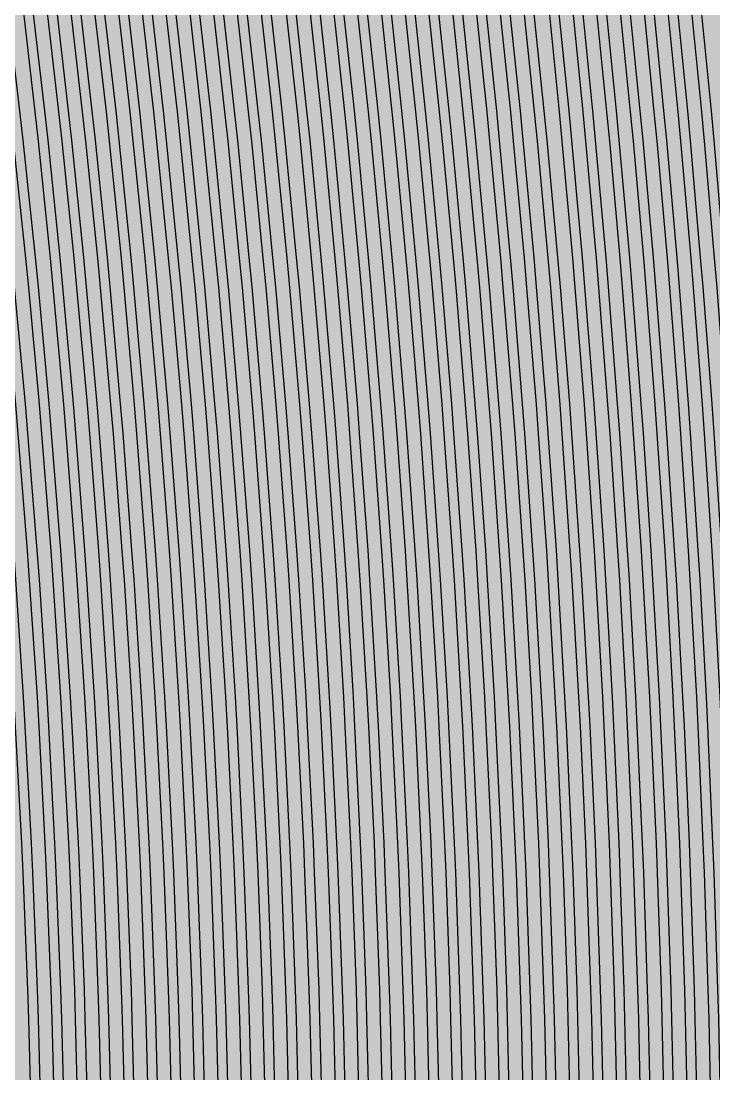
# Model space of a CAD drawing. Header units: metres. Extents: x -7220 to 10980, y -29667 to 1833.
# Drawn here: x 809 to 956.9, y -17628.4 to -17403.7 of the extents above; entities that cross this region are included whole.
import ezdxf

# ---------------------------------------------------------------- set-up
doc = ezdxf.new("R2010")
doc.units = ezdxf.units.M
doc.layers.add('Metal1', color=4, linetype='CONTINUOUS')
doc.layers.add('Polyimide', color=7, linetype='CONTINUOUS')

msp = doc.modelspace()

# ---------------------------------------------------------------- hatches: boundary and pattern name
at = {"layer": 'Polyimide'}
msp.add_hatch(color=7, dxfattribs=at).paths.add_polyline_path([(4099.45, -13861.55), (4142.64, -14152.77), (4214.18, -14438.35), (4313.36, -14715.55), (4439.24, -14981.69), (4590.59, -15234.21), (4765.97, -15470.68), (4963.68, -15688.82), (5181.82, -15886.53), (5418.29, -16061.91), (5670.81, -16213.26), (5936.95, -16339.14), (6214.15, -16438.32), (6499.73, -16509.85), (6790.95, -16553.05), (7085, -16567.5), (9980.38, -16567.5), (10058.79, -16571.35), (10136.45, -16582.87), (10212.6, -16601.95), (10286.52, -16628.4), (10357.49, -16661.96), (10424.83, -16702.32), (10487.89, -16749.09), (10546.06, -16801.81), (10598.78, -16859.98), (10645.55, -16923.04), (10685.91, -16990.38), (10719.48, -17061.35), (10745.93, -17135.27), (10765, -17211.43), (10776.52, -17289.08), (10780.38, -17367.5), (10780.38, -21957.3), (10741.61, -22012.91), (10705.97, -22070.59), (10673.58, -22130.14), (10644.53, -22191.39), (10618.92, -22254.16), (10596.82, -22318.25), (10578.3, -22383.46), (10563.41, -22449.6), (10552.21, -22516.46), (10544.72, -22583.84), (10540.97, -22651.53), (10540.97, -22719.32), (10544.72, -22787.01), (10552.21, -22854.38), (10563.41, -22921.24), (10578.3, -22987.38), (10596.82, -23052.6), (10618.92, -23116.68), (10644.53, -23179.45), (10673.58, -23240.71), (10705.97, -23300.26), (10741.61, -23357.93), (10780.38, -23413.54), (10780.38, -28667.5), (10776.52, -28745.91), (10765, -28823.57), (10745.93, -28899.73), (10719.48, -28973.65), (10685.91, -29044.62), (10645.55, -29111.96), (10598.78, -29175.01), (10546.06, -29233.19), (10487.89, -29285.91), (10424.83, -29332.68), (10357.49, -29373.04), (10286.52, -29406.6), (10212.6, -29433.05), (10136.45, -29452.13), (10058.79, -29463.65), (9980.38, -29467.5), (-6219.63, -29467.5), (-6298.04, -29463.65), (-6375.7, -29452.13), (-6451.85, -29433.05), (-6525.77, -29406.6), (-6596.74, -29373.04), (-6664.08, -29332.68), (-6727.14, -29285.91), (-6785.31, -29233.19), (-6838.03, -29175.01), (-6884.8, -29111.96), (-6925.16, -29044.62), (-6958.73, -28973.65), (-6985.18, -28899.73), (-7004.25, -28823.57), (-7015.77, -28745.91), (-7019.63, -28667.5), (-7019.63, -23426.32), (-6979.36, -23370.07), (-6942.33, -23311.63), (-6908.66, -23251.2), (-6878.45, -23188.96), (-6851.81, -23125.12), (-6828.81, -23059.88), (-6809.53, -22993.44), (-6794.04, -22926.02), (-6782.37, -22857.83), (-6774.57, -22789.09), (-6770.67, -22720.02), (-6770.67, -22650.84), (-6774.57, -22581.77), (-6782.37, -22513.03), (-6794.04, -22444.84), (-6809.53, -22377.42), (-6828.81, -22310.98), (-6851.81, -22245.74), (-6878.45, -22181.89), (-6908.66, -22119.66), (-6942.33, -22059.22), (-6979.36, -22000.79), (-7019.63, -21944.54), (-7019.63, -17367.5), (-7015.77, -17289.08), (-7004.25, -17211.43), (-6985.18, -17135.27), (-6958.73, -17061.35), (-6925.16, -16990.38), (-6884.8, -16923.04), (-6838.03, -16859.98), (-6785.31, -16801.81), (-6727.14, -16749.09), (-6664.08, -16702.32), (-6596.74, -16661.96), (-6525.77, -16628.4), (-6451.85, -16601.95), (-6375.7, -16582.87), (-6298.04, -16571.35), (-6219.63, -16567.5), (-3314, -16567.5), (-3019.95, -16553.05), (-2728.73, -16509.85), (-2443.15, -16438.32), (-2165.95, -16339.14), (-1899.81, -16213.26), (-1647.29, -16061.91), (-1410.82, -15886.53), (-1192.68, -15688.82), (-994.97, -15470.68), (-819.59, -15234.21), (-668.24, -14981.69), (-542.36, -14715.55), (-443.18, -14438.35), (-371.64, -14152.77), (-328.45, -13861.55), (-314, -13567.5), (-314, -13373.48), (-317.45, -13328.11), (-327.72, -13283.78), (-344.58, -13241.52), (-367.63, -13202.3), (-396.35, -13167.01), (-430.08, -13136.47), (-468.03, -13111.38), (-509.35, -13092.32), (-509.35, -13092.32), (-578.18, -13061.27), (-642.2, -13021.24), (-700.26, -12972.96), (-751.3, -12917.31), (-794.39, -12855.3), (-828.74, -12788.06), (-853.73, -12716.8), (-868.91, -12642.84), (-874, -12567.5), (-868.91, -12492.16), (-853.73, -12418.19), (-828.74, -12346.94), (-794.39, -12279.7), (-751.3, -12217.69), (-700.26, -12162.04), (-642.2, -12113.76), (-578.18, -12073.73), (-509.35, -12042.68), (-509.35, -12042.68), (-468.03, -12023.62), (-430.08, -11998.53), (-396.35, -11967.99), (-367.63, -11932.7), (-344.58, -11893.47), (-327.72, -11851.21), (-317.45, -11806.89), (-314, -11761.52), (-314, -11074.31), (-317.45, -11028.94), (-327.72, -10984.62), (-344.58, -10942.36), (-367.63, -10903.13), (-396.35, -10867.84), (-430.08, -10837.3), (-468.03, -10812.21), (-509.35, -10793.16), (-509.35, -10793.16), (-578.18, -10762.1), (-642.2, -10722.07), (-700.26, -10673.8), (-751.3, -10618.15), (-794.39, -10556.13), (-828.74, -10488.89), (-853.73, -10417.64), (-868.91, -10343.67), (-874, -10268.33), (-868.91, -10192.99), (-853.73, -10119.03), (-828.74, -10047.77), (-794.39, -9980.53), (-751.3, -9918.52), (-700.26, -9862.87), (-642.2, -9814.59), (-578.18, -9774.56), (-509.35, -9743.51), (-509.35, -9743.51), (-468.03, -9724.45), (-430.08, -9699.36), (-396.35, -9668.82), (-367.63, -9633.53), (-344.58, -9594.31), (-327.72, -9552.05), (-317.45, -9507.72), (-314, -9462.35), (-314, -8775.14), (-317.45, -8729.78), (-327.72, -8685.45), (-344.58, -8643.19), (-367.63, -8603.96), (-396.35, -8568.68), (-430.08, -8538.14), (-468.03, -8513.05), (-509.35, -8493.99), (-509.35, -8493.99), (-578.18, -8462.94), (-642.2, -8422.91), (-700.26, -8374.63), (-751.3, -8318.98), (-794.39, -8256.97), (-828.74, -8189.73), (-853.73, -8118.47), (-868.91, -8044.5), (-874, -7969.17), (-868.91, -7893.83), (-853.73, -7819.86), (-828.74, -7748.61), (-794.39, -7681.36), (-751.3, -7619.35), (-700.26, -7563.7), (-642.2, -7515.42), (-578.18, -7475.4), (-509.35, -7444.34), (-509.35, -7444.34), (-468.03, -7425.28), (-430.08, -7400.2), (-396.35, -7369.66), (-367.63, -7334.37), (-344.58, -7295.14), (-327.72, -7252.88), (-317.45, -7208.56), (-314, -7163.19), (-314, -6475.98), (-317.45, -6430.61), (-327.72, -6386.29), (-344.58, -6344.02), (-367.63, -6304.8), (-396.35, -6269.51), (-430.08, -6238.97), (-468.03, -6213.88), (-509.35, -6194.82), (-509.35, -6194.82), (-578.18, -6163.77), (-642.2, -6123.74), (-700.26, -6075.46), (-751.3, -6019.81), (-794.39, -5957.8), (-828.74, -5890.56), (-853.73, -5819.31), (-868.91, -5745.34), (-874, -5670), (-868.91, -5594.66), (-853.73, -5520.69), (-828.74, -5449.44), (-794.39, -5382.2), (-751.3, -5320.19), (-700.26, -5264.54), (-642.2, -5216.26), (-578.18, -5176.23), (-509.35, -5145.18), (-509.35, -5145.18), (-468.03, -5126.12), (-430.08, -5101.03), (-396.35, -5070.49), (-367.63, -5035.2), (-344.58, -4995.98), (-327.72, -4953.71), (-317.45, -4909.39), (-314, -4864.02), (-314, 380), (-314, 1532.5), (-269, 1532.5), (-268.78, 1525.63), (-268.1, 1518.79), (-266.98, 1512.02), (-265.42, 1505.32), (-263.43, 1498.75), (-261.01, 1492.32), (-258.17, 1486.06), (-254.93, 1480), (-251.3, 1474.17), (-247.3, 1468.58), (-242.94, 1463.27), (-238.25, 1458.25), (-233.23, 1453.56), (-227.92, 1449.2), (-222.33, 1445.2), (-216.5, 1441.57), (-210.44, 1438.33), (-204.18, 1435.49), (-197.75, 1433.07), (-191.18, 1431.08), (-184.48, 1429.52), (-177.71, 1428.4), (-170.87, 1427.72), (-164, 1427.5), (-157.13, 1427.72), (-150.29, 1428.4), (-143.52, 1429.52), (-136.82, 1431.08), (-130.25, 1433.07), (-123.82, 1435.49), (-117.56, 1438.33), (-111.5, 1441.57), (-105.67, 1445.2), (-100.08, 1449.2), (-94.77, 1453.56), (-89.75, 1458.25), (-85.06, 1463.27), (-80.7, 1468.58), (-76.7, 1474.17), (-73.07, 1480), (-69.83, 1486.06), (-66.99, 1492.32), (-64.57, 1498.75), (-62.58, 1505.32), (-61.02, 1512.02), (-59.9, 1518.79), (-59.22, 1525.63), (-59, 1532.5), (1786, 1532.5), (3835, 1532.5), (3835.21, 1539.04), (3835.86, 1545.55), (3836.92, 1552.01), (3838.41, 1558.38), (3840.31, 1564.64), (3842.61, 1570.77), (3845.31, 1576.73), (3848.4, 1582.5), (3851.85, 1588.06), (3855.66, 1593.38), (3859.82, 1598.43), (3864.29, 1603.21), (3869.07, 1607.68), (3874.12, 1611.84), (3879.44, 1615.65), (3885, 1619.1), (3890.77, 1622.19), (3896.73, 1624.89), (3902.86, 1627.19), (3909.12, 1629.09), (3915.49, 1630.58), (3921.95, 1631.64), (3928.46, 1632.29), (3935, 1632.5), (3941.54, 1632.29), (3948.05, 1631.64), (3954.51, 1630.58), (3960.88, 1629.09), (3967.14, 1627.19), (3973.27, 1624.89), (3979.23, 1622.19), (3985, 1619.1), (3990.56, 1615.65), (3995.88, 1611.84), (4000.93, 1607.68), (4005.71, 1603.21), (4010.18, 1598.43), (4014.34, 1593.38), (4018.15, 1588.06), (4021.6, 1582.5), (4024.69, 1576.73), (4027.39, 1570.77), (4029.69, 1564.64), (4031.59, 1558.38), (4033.08, 1552.01), (4034.14, 1545.55), (4034.79, 1539.04), (4035, 1532.5), (4085, 1532.5), (4085, 380), (4085, 330), (4085, -4864.02), (4088.45, -4909.39), (4098.72, -4953.71), (4115.58, -4995.98), (4138.63, -5035.2), (4167.35, -5070.49), (4201.08, -5101.03), (4239.03, -5126.12), (4280.35, -5145.18), (4280.35, -5145.18), (4349.18, -5176.23), (4413.2, -5216.26), (4471.26, -5264.54), (4522.3, -5320.19), (4565.39, -5382.2), (4599.74, -5449.44), (4624.73, -5520.69), (4639.91, -5594.66), (4645, -5670), (4639.91, -5745.34), (4624.73, -5819.31), (4599.74, -5890.56), (4565.39, -5957.8), (4522.3, -6019.81), (4471.26, -6075.46), (4413.2, -6123.74), (4349.18, -6163.77), (4280.35, -6194.82), (4239.03, -6213.88), (4201.08, -6238.97), (4167.35, -6269.51), (4138.63, -6304.8), (4115.58, -6344.02), (4098.72, -6386.29), (4088.45, -6430.61), (4085, -6475.98), (4085, -13567.5), (4099.45, -13861.55)])

# ---------------------------------------------------------------- linework, layer by layer
at = {"layer": 'Metal1'}
for points in [[(811.87, -18191.69), (811.87, -17704.18), (811.79, -17679.2), (811.75, -17672.95), (811.42, -17647.97), (811.3, -17641.72), (810.64, -17616.74), (810.43, -17610.5), (809.45, -17585.52), (809.16, -17579.27), (807.84, -17554.29), (807.47, -17548.04), (805.82, -17523.07), (805.37, -17516.81), (803.39, -17491.84), (802.85, -17485.59), (800.54, -17460.61), (799.92, -17454.36), (797.27, -17429.39), (796.57, -17423.13), (793.59, -17398.16)], [(795.57, -17397.92), (798.55, -17422.9), (799.26, -17429.17), (801.91, -17454.15), (802.53, -17460.42), (804.84, -17485.41), (805.38, -17491.68), (807.36, -17516.66), (807.81, -17522.93), (809.46, -17547.92), (809.84, -17554.18), (811.15, -17579.17), (811.44, -17585.43), (812.43, -17610.42), (812.64, -17616.68), (813.3, -17641.68), (813.42, -17647.94), (813.75, -17672.93), (813.79, -17679.19), (813.87, -17704.18), (813.87, -18191.69)], [(816.87, -18191.69), (816.87, -17704.18), (816.79, -17679.2), (816.75, -17672.95), (816.42, -17647.97), (816.3, -17641.72), (815.64, -17616.74), (815.44, -17610.5), (814.45, -17585.52), (814.17, -17579.27), (812.85, -17554.29), (812.49, -17548.04), (810.84, -17523.07), (810.39, -17516.81), (808.42, -17491.84), (807.88, -17485.59), (805.58, -17460.61), (804.96, -17454.36), (802.33, -17429.39), (801.63, -17423.13), (798.66, -17398.16)], [(800.65, -17397.92), (803.61, -17422.9), (804.32, -17429.17), (806.95, -17454.15), (807.57, -17460.42), (809.88, -17485.41), (810.41, -17491.68), (812.39, -17516.66), (812.84, -17522.93), (814.48, -17547.92), (814.85, -17554.18), (816.17, -17579.17), (816.45, -17585.43), (817.44, -17610.42), (817.64, -17616.68), (818.3, -17641.68), (818.42, -17647.94), (818.75, -17672.93), (818.79, -17679.19), (818.87, -17704.18), (818.87, -18191.69)], [(821.87, -18191.69), (821.87, -17704.18), (821.79, -17679.2), (821.75, -17672.95), (821.43, -17647.97), (821.3, -17641.72), (820.65, -17616.74), (820.45, -17610.5), (819.47, -17585.52), (819.18, -17579.27), (817.88, -17554.29), (817.51, -17548.04), (815.88, -17523.06), (815.43, -17516.81), (813.47, -17491.84), (812.93, -17485.58), (810.64, -17460.61), (810.03, -17454.36), (807.41, -17429.39), (806.71, -17423.13), (803.76, -17398.16)], [(805.75, -17397.92), (808.7, -17422.9), (809.4, -17429.17), (812.02, -17454.15), (812.64, -17460.42), (814.93, -17485.41), (815.46, -17491.68), (817.42, -17516.66), (817.87, -17522.93), (819.51, -17547.92), (819.87, -17554.18), (821.18, -17579.17), (821.47, -17585.43), (822.45, -17610.42), (822.65, -17616.68), (823.3, -17641.68), (823.43, -17647.94), (823.75, -17672.93), (823.79, -17679.19), (823.87, -17704.18), (823.87, -18191.69)], [(826.87, -18191.69), (826.87, -17704.18), (826.79, -17679.2), (826.75, -17672.95), (826.44, -17647.97), (826.32, -17641.72), (825.68, -17616.74), (825.48, -17610.5), (824.52, -17585.52), (824.24, -17579.27), (822.96, -17554.29), (822.6, -17548.04), (821, -17523.06), (820.56, -17516.81), (818.64, -17491.84), (818.12, -17485.58), (815.88, -17460.61), (815.27, -17454.35), (812.71, -17429.38), (812.03, -17423.13), (809.14, -17398.16)], [(811.12, -17397.92), (814.01, -17422.9), (814.7, -17429.17), (817.26, -17454.16), (817.87, -17460.43), (820.11, -17485.41), (820.63, -17491.68), (822.56, -17516.66), (823, -17522.93), (824.6, -17547.92), (824.96, -17554.18), (826.24, -17579.17), (826.52, -17585.43), (827.48, -17610.43), (827.68, -17616.68), (828.31, -17641.68), (828.43, -17647.94), (828.75, -17672.93), (828.79, -17679.19), (828.87, -17704.18), (828.87, -18191.69)], [(831.87, -18191.69), (831.87, -17704.18), (831.8, -17679.2), (831.76, -17672.95), (831.44, -17647.97), (831.32, -17641.72), (830.68, -17616.74), (830.48, -17610.5), (829.53, -17585.52), (829.25, -17579.27), (827.98, -17554.29), (827.62, -17548.04), (826.03, -17523.06), (825.59, -17516.81), (823.67, -17491.84), (823.16, -17485.58), (820.92, -17460.61), (820.32, -17454.35), (817.77, -17429.38), (817.09, -17423.13), (814.21, -17398.16)], [(816.2, -17397.92), (819.07, -17422.9), (819.76, -17429.17), (822.31, -17454.16), (822.91, -17460.43), (825.15, -17485.41), (825.67, -17491.68), (827.58, -17516.66), (828.02, -17522.93), (829.61, -17547.92), (829.97, -17554.18), (831.25, -17579.17), (831.53, -17585.43), (832.48, -17610.43), (832.68, -17616.68), (833.32, -17641.68), (833.44, -17647.94), (833.76, -17672.93), (833.8, -17679.19), (833.87, -17704.18), (833.87, -18191.69)], [(836.87, -18191.69), (836.87, -17704.18), (836.8, -17679.2), (836.76, -17672.95), (836.44, -17647.97), (836.32, -17641.72), (835.69, -17616.74), (835.49, -17610.5), (834.54, -17585.51), (834.26, -17579.27), (832.99, -17554.29), (832.64, -17548.04), (831.05, -17523.06), (830.61, -17516.81), (828.71, -17491.84), (828.19, -17485.58), (825.97, -17460.61), (825.37, -17454.35), (822.83, -17429.38), (822.15, -17423.13), (819.28, -17398.16)], [(821.27, -17397.92), (824.14, -17422.9), (824.82, -17429.17), (827.36, -17454.16), (827.96, -17460.43), (830.18, -17485.41), (830.7, -17491.68), (832.61, -17516.66), (833.05, -17522.93), (834.63, -17547.92), (834.99, -17554.18), (836.26, -17579.17), (836.54, -17585.43), (837.49, -17610.43), (837.69, -17616.68), (838.32, -17641.68), (838.44, -17647.94), (838.76, -17672.93), (838.8, -17679.19), (838.87, -17704.18), (838.87, -18191.69)], [(841.87, -18191.69), (841.87, -17704.18), (841.8, -17679.2), (841.76, -17672.95), (841.44, -17647.97), (841.32, -17641.72), (840.69, -17616.74), (840.49, -17610.5), (839.55, -17585.51), (839.27, -17579.27), (838.01, -17554.29), (837.65, -17548.04), (836.07, -17523.06), (835.64, -17516.81), (833.74, -17491.84), (833.23, -17485.58), (831.01, -17460.61), (830.42, -17454.35), (827.88, -17429.38), (827.21, -17423.13), (824.36, -17398.16)], [(826.34, -17397.92), (829.2, -17422.9), (829.87, -17429.17), (832.41, -17454.16), (833, -17460.43), (835.22, -17485.41), (835.74, -17491.68), (837.63, -17516.67), (838.07, -17522.93), (839.65, -17547.92), (840.01, -17554.18), (841.27, -17579.17), (841.55, -17585.43), (842.49, -17610.43), (842.69, -17616.68), (843.32, -17641.68), (843.44, -17647.94), (843.76, -17672.93), (843.8, -17679.19), (843.87, -17704.18), (843.87, -18191.69)], [(846.87, -18191.69), (846.87, -17704.18), (846.8, -17679.2), (846.76, -17672.95), (846.44, -17647.97), (846.32, -17641.72), (845.7, -17616.74), (845.5, -17610.49), (844.56, -17585.51), (844.28, -17579.27), (843.02, -17554.29), (842.67, -17548.04), (841.1, -17523.06), (840.66, -17516.81), (838.78, -17491.84), (838.26, -17485.58), (836.06, -17460.61), (835.47, -17454.35), (832.94, -17429.38), (832.27, -17423.12), (829.43, -17398.16)], [(831.42, -17397.92), (834.26, -17422.9), (834.93, -17429.18), (837.46, -17454.16), (838.05, -17460.43), (840.26, -17485.41), (840.77, -17491.68), (842.66, -17516.67), (843.09, -17522.93), (844.67, -17547.92), (845.02, -17554.18), (846.28, -17579.17), (846.56, -17585.43), (847.5, -17610.43), (847.7, -17616.68), (848.32, -17641.68), (848.44, -17647.94), (848.76, -17672.93), (848.8, -17679.19), (848.87, -17704.18), (848.87, -18191.69)], [(851.87, -18191.69), (851.87, -17704.18), (851.8, -17679.2), (851.76, -17672.95), (851.44, -17647.97), (851.33, -17641.72), (850.7, -17616.74), (850.51, -17610.49), (849.57, -17585.51), (849.29, -17579.27), (848.04, -17554.29), (847.69, -17548.04), (846.12, -17523.06), (845.69, -17516.81), (843.81, -17491.83), (843.3, -17485.58), (841.1, -17460.61), (840.51, -17454.35), (838, -17429.38), (837.33, -17423.12), (834.5, -17398.16)], [(836.49, -17397.92), (839.32, -17422.91), (839.99, -17429.18), (842.5, -17454.16), (843.1, -17460.43), (845.29, -17485.41), (845.8, -17491.68), (847.69, -17516.67), (848.12, -17522.93), (849.68, -17547.92), (850.04, -17554.18), (851.29, -17579.17), (851.57, -17585.43), (852.5, -17610.43), (852.7, -17616.68), (853.33, -17641.68), (853.44, -17647.94), (853.76, -17672.93), (853.8, -17679.19), (853.87, -17704.18), (853.87, -18191.69)], [(856.88, -18191.69), (856.88, -17704.18), (856.8, -17679.2), (856.76, -17672.95), (856.45, -17647.97), (856.33, -17641.72), (855.71, -17616.74), (855.51, -17610.49), (854.58, -17585.51), (854.3, -17579.27), (853.06, -17554.29), (852.71, -17548.04), (851.15, -17523.06), (850.72, -17516.81), (848.84, -17491.83), (848.34, -17485.58), (846.15, -17460.61), (845.56, -17454.35), (843.06, -17429.38), (842.39, -17423.12), (839.57, -17398.16)], [(841.56, -17397.92), (844.38, -17422.91), (845.05, -17429.18), (847.55, -17454.16), (848.14, -17460.43), (850.33, -17485.41), (850.84, -17491.68), (852.71, -17516.67), (853.14, -17522.93), (854.7, -17547.92), (855.05, -17554.18), (856.3, -17579.17), (856.57, -17585.43), (857.51, -17610.43), (857.71, -17616.68), (858.33, -17641.68), (858.45, -17647.94), (858.76, -17672.93), (858.8, -17679.19), (858.88, -17704.18), (858.88, -18191.69)], [(861.87, -18191.69), (861.87, -17704.18), (861.8, -17679.2), (861.76, -17672.95), (861.45, -17647.97), (861.33, -17641.72), (860.71, -17616.74), (860.52, -17610.49), (859.59, -17585.51), (859.31, -17579.27), (858.07, -17554.29), (857.72, -17548.04), (856.17, -17523.06), (855.74, -17516.81), (853.88, -17491.83), (853.37, -17485.58), (851.19, -17460.61), (850.61, -17454.35), (848.12, -17429.38), (847.45, -17423.12), (844.65, -17398.15)], [(846.63, -17397.92), (849.44, -17422.91), (850.11, -17429.18), (852.6, -17454.16), (853.19, -17460.43), (855.37, -17485.41), (855.87, -17491.68), (857.74, -17516.67), (858.17, -17522.93), (859.72, -17547.92), (860.07, -17554.18), (861.31, -17579.17), (861.58, -17585.43), (862.52, -17610.43), (862.71, -17616.68), (863.33, -17641.68), (863.45, -17647.94), (863.76, -17672.93), (863.8, -17679.19), (863.87, -17704.18), (863.87, -18191.69)], [(866.88, -18191.69), (866.88, -17704.18), (866.8, -17679.2), (866.76, -17672.95), (866.45, -17647.97), (866.33, -17641.72), (865.72, -17616.74), (865.52, -17610.49), (864.6, -17585.51), (864.33, -17579.27), (863.09, -17554.29), (862.74, -17548.04), (861.19, -17523.06), (860.77, -17516.81), (858.91, -17491.83), (858.41, -17485.58), (856.24, -17460.61), (855.66, -17454.35), (853.18, -17429.38), (852.52, -17423.12), (849.72, -17398.15)], [(851.71, -17397.93), (854.5, -17422.91), (855.17, -17429.18), (857.65, -17454.16), (858.23, -17460.43), (860.4, -17485.41), (860.91, -17491.68), (862.76, -17516.67), (863.19, -17522.93), (864.74, -17547.92), (865.09, -17554.18), (866.32, -17579.17), (866.59, -17585.43), (867.52, -17610.43), (867.72, -17616.68), (868.33, -17641.68), (868.45, -17647.94), (868.76, -17672.93), (868.8, -17679.19), (868.88, -17704.18), (868.88, -18191.69)], [(871.87, -18191.69), (871.87, -17704.18), (871.8, -17679.2), (871.76, -17672.95), (871.45, -17647.97), (871.34, -17641.72), (870.72, -17616.74), (870.53, -17610.49), (869.61, -17585.51), (869.34, -17579.27), (868.11, -17554.29), (867.76, -17548.04), (866.22, -17523.06), (865.8, -17516.81), (863.95, -17491.83), (863.44, -17485.58), (861.29, -17460.61), (860.71, -17454.35), (858.24, -17429.38), (857.58, -17423.12), (854.79, -17398.15)], [(856.78, -17397.93), (859.57, -17422.91), (860.23, -17429.18), (862.7, -17454.16), (863.28, -17460.43), (865.44, -17485.41), (865.94, -17491.68), (867.79, -17516.67), (868.21, -17522.93), (869.76, -17547.92), (870.1, -17554.18), (871.33, -17579.17), (871.6, -17585.43), (872.53, -17610.43), (872.72, -17616.68), (873.34, -17641.68), (873.45, -17647.94), (873.76, -17672.93), (873.8, -17679.19), (873.87, -17704.18), (873.87, -18191.69)], [(876.88, -18191.69), (876.88, -17704.18), (876.8, -17679.2), (876.76, -17672.95), (876.45, -17647.97), (876.34, -17641.72), (875.73, -17616.74), (875.54, -17610.49), (874.62, -17585.51), (874.35, -17579.27), (873.13, -17554.29), (872.78, -17548.04), (871.25, -17523.06), (870.83, -17516.81), (868.99, -17491.83), (868.49, -17485.58), (866.35, -17460.61), (865.77, -17454.35), (863.32, -17429.38), (862.66, -17423.12), (859.9, -17398.15)], [(861.88, -17397.93), (864.65, -17422.91), (865.31, -17429.18), (867.76, -17454.16), (868.34, -17460.43), (870.49, -17485.41), (870.99, -17491.68), (872.83, -17516.67), (873.25, -17522.93), (874.78, -17547.92), (875.12, -17554.18), (876.35, -17579.17), (876.62, -17585.43), (877.54, -17610.43), (877.73, -17616.68), (878.34, -17641.68), (878.45, -17647.94), (878.76, -17672.93), (878.8, -17679.19), (878.88, -17704.18), (878.88, -18191.69)], [(881.87, -18191.69), (881.87, -17704.18), (881.8, -17679.19), (881.76, -17672.95), (881.46, -17647.97), (881.35, -17641.72), (880.75, -17616.74), (880.57, -17610.49), (879.67, -17585.51), (879.41, -17579.26), (878.21, -17554.28), (877.87, -17548.04), (876.38, -17523.06), (875.96, -17516.81), (874.17, -17491.83), (873.68, -17485.58), (871.58, -17460.6), (871.02, -17454.35), (868.62, -17429.38), (867.98, -17423.12), (865.27, -17398.15)], [(867.26, -17397.93), (869.96, -17422.91), (870.61, -17429.18), (873.01, -17454.16), (873.57, -17460.43), (875.67, -17485.42), (876.16, -17491.68), (877.96, -17516.67), (878.37, -17522.93), (879.87, -17547.92), (880.21, -17554.18), (881.41, -17579.17), (881.67, -17585.43), (882.56, -17610.43), (882.75, -17616.69), (883.35, -17641.68), (883.46, -17647.94), (883.76, -17672.93), (883.8, -17679.19), (883.87, -17704.18), (883.87, -18191.69)], [(886.87, -18191.69), (886.87, -17704.18), (886.8, -17679.19), (886.76, -17672.95), (886.47, -17647.97), (886.35, -17641.72), (885.76, -17616.74), (885.57, -17610.49), (884.68, -17585.51), (884.42, -17579.26), (883.23, -17554.28), (882.89, -17548.04), (881.4, -17523.06), (880.99, -17516.81), (879.2, -17491.83), (878.72, -17485.58), (876.63, -17460.6), (876.06, -17454.35), (873.67, -17429.38), (873.04, -17423.12), (870.34, -17398.15)], [(872.33, -17397.93), (875.03, -17422.91), (875.66, -17429.18), (878.06, -17454.16), (878.62, -17460.43), (880.71, -17485.42), (881.2, -17491.68), (882.99, -17516.67), (883.4, -17522.93), (884.89, -17547.92), (885.22, -17554.18), (886.42, -17579.17), (886.68, -17585.43), (887.57, -17610.43), (887.76, -17616.69), (888.35, -17641.68), (888.46, -17647.94), (888.76, -17672.93), (888.8, -17679.19), (888.87, -17704.18), (888.87, -18191.69)], [(891.87, -18191.69), (891.87, -17704.18), (891.8, -17679.19), (891.76, -17672.95), (891.47, -17647.97), (891.36, -17641.72), (890.76, -17616.74), (890.58, -17610.49), (889.69, -17585.51), (889.43, -17579.26), (888.24, -17554.28), (887.91, -17548.03), (886.43, -17523.06), (886.02, -17516.81), (884.24, -17491.83), (883.75, -17485.58), (881.67, -17460.6), (881.11, -17454.35), (878.73, -17429.38), (878.1, -17423.12), (875.42, -17398.15)], [(877.4, -17397.93), (880.09, -17422.91), (880.72, -17429.18), (883.1, -17454.16), (883.66, -17460.43), (885.75, -17485.42), (886.23, -17491.68), (888.01, -17516.67), (888.42, -17522.93), (889.91, -17547.92), (890.24, -17554.18), (891.43, -17579.17), (891.69, -17585.43), (892.58, -17610.43), (892.76, -17616.69), (893.36, -17641.68), (893.47, -17647.94), (893.76, -17672.93), (893.8, -17679.19), (893.87, -17704.18), (893.87, -18191.69)], [(896.87, -18191.69), (896.87, -17704.18), (896.8, -17679.19), (896.76, -17672.95), (896.47, -17647.97), (896.36, -17641.72), (895.77, -17616.74), (895.58, -17610.49), (894.7, -17585.51), (894.44, -17579.26), (893.26, -17554.28), (892.93, -17548.03), (891.45, -17523.06), (891.04, -17516.81), (889.27, -17491.83), (888.79, -17485.58), (886.72, -17460.6), (886.16, -17454.35), (883.79, -17429.37), (883.16, -17423.12), (880.49, -17398.15)], [(882.48, -17397.93), (885.15, -17422.91), (885.78, -17429.18), (888.15, -17454.16), (888.71, -17460.43), (890.78, -17485.42), (891.26, -17491.68), (893.04, -17516.67), (893.45, -17522.93), (894.92, -17547.92), (895.26, -17554.18), (896.44, -17579.18), (896.7, -17585.43), (897.58, -17610.43), (897.77, -17616.69), (898.36, -17641.68), (898.47, -17647.94), (898.76, -17672.93), (898.8, -17679.19), (898.87, -17704.18), (898.87, -18191.69)], [(901.87, -18191.69), (901.87, -17704.18), (901.8, -17679.19), (901.76, -17672.95), (901.47, -17647.97), (901.36, -17641.72), (900.77, -17616.74), (900.59, -17610.49), (899.71, -17585.51), (899.45, -17579.26), (898.27, -17554.28), (897.94, -17548.03), (896.47, -17523.06), (896.07, -17516.81), (894.3, -17491.83), (893.82, -17485.58), (891.76, -17460.6), (891.21, -17454.35), (888.85, -17429.37), (888.22, -17423.12), (885.56, -17398.15)], [(887.55, -17397.93), (890.21, -17422.91), (890.84, -17429.18), (893.2, -17454.16), (893.75, -17460.43), (895.82, -17485.42), (896.3, -17491.68), (898.06, -17516.67), (898.47, -17522.93), (899.94, -17547.92), (900.27, -17554.18), (901.45, -17579.18), (901.71, -17585.43), (902.59, -17610.43), (902.77, -17616.69), (903.36, -17641.68), (903.47, -17647.94), (903.76, -17672.93), (903.8, -17679.19), (903.87, -17704.18), (903.87, -18191.69)], [(906.87, -18191.69), (906.87, -17704.18), (906.8, -17679.19), (906.77, -17672.95), (906.47, -17647.97), (906.36, -17641.72), (905.78, -17616.74), (905.59, -17610.49), (904.72, -17585.51), (904.46, -17579.26), (903.29, -17554.28), (902.96, -17548.03), (901.5, -17523.06), (901.09, -17516.8), (899.34, -17491.83), (898.86, -17485.58), (896.81, -17460.6), (896.26, -17454.35), (893.91, -17429.37), (893.28, -17423.12), (890.64, -17398.15)], [(892.62, -17397.93), (895.27, -17422.91), (895.9, -17429.18), (898.25, -17454.17), (898.8, -17460.43), (900.85, -17485.42), (901.33, -17491.68), (903.09, -17516.67), (903.49, -17522.93), (904.96, -17547.92), (905.29, -17554.18), (906.46, -17579.18), (906.72, -17585.43), (907.59, -17610.43), (907.78, -17616.69), (908.36, -17641.68), (908.47, -17647.94), (908.76, -17672.93), (908.8, -17679.19), (908.87, -17704.18), (908.87, -18191.69)], [(911.87, -18191.69), (911.87, -17704.18), (911.8, -17679.19), (911.77, -17672.95), (911.47, -17647.97), (911.36, -17641.72), (910.78, -17616.74), (910.6, -17610.49), (909.73, -17585.51), (909.47, -17579.26), (908.31, -17554.28), (907.98, -17548.03), (906.52, -17523.06), (906.12, -17516.8), (904.37, -17491.83), (903.9, -17485.58), (901.85, -17460.6), (901.3, -17454.35), (898.97, -17429.37), (898.34, -17423.12), (895.71, -17398.15)], [(897.7, -17397.93), (900.33, -17422.91), (900.96, -17429.18), (903.3, -17454.17), (903.85, -17460.43), (905.89, -17485.42), (906.37, -17491.68), (908.12, -17516.67), (908.52, -17522.93), (909.98, -17547.92), (910.3, -17554.18), (911.47, -17579.18), (911.73, -17585.43), (912.6, -17610.43), (912.78, -17616.69), (913.36, -17641.68), (913.47, -17647.94), (913.77, -17672.93), (913.8, -17679.19), (913.87, -17704.18), (913.87, -18191.69)], [(916.87, -18191.69), (916.87, -17704.18), (916.8, -17679.19), (916.77, -17672.95), (916.48, -17647.97), (916.37, -17641.72), (915.79, -17616.74), (915.61, -17610.49), (914.74, -17585.51), (914.48, -17579.26), (913.32, -17554.28), (913, -17548.03), (911.55, -17523.06), (911.15, -17516.8), (909.4, -17491.83), (908.93, -17485.57), (906.9, -17460.6), (906.35, -17454.35), (904.02, -17429.37), (903.4, -17423.12), (900.78, -17398.14)], [(902.77, -17397.93), (905.39, -17422.91), (906.02, -17429.18), (908.34, -17454.17), (908.89, -17460.43), (910.93, -17485.42), (911.4, -17491.68), (913.14, -17516.67), (913.54, -17522.93), (914.99, -17547.92), (915.32, -17554.18), (916.48, -17579.18), (916.74, -17585.43), (917.61, -17610.43), (917.79, -17616.69), (918.37, -17641.68), (918.48, -17647.94), (918.77, -17672.93), (918.8, -17679.19), (918.87, -17704.18), (918.87, -18191.69)], [(921.87, -18191.69), (921.87, -17704.18), (921.8, -17679.19), (921.77, -17672.95), (921.48, -17647.97), (921.37, -17641.72), (920.79, -17616.74), (920.61, -17610.49), (919.75, -17585.51), (919.49, -17579.26), (918.34, -17554.28), (918.01, -17548.03), (916.57, -17523.05), (916.17, -17516.8), (914.44, -17491.83), (913.97, -17485.57), (911.94, -17460.6), (911.4, -17454.35), (909.08, -17429.37), (908.47, -17423.12), (905.86, -17398.14)], [(907.84, -17397.93), (910.46, -17422.91), (911.07, -17429.18), (913.39, -17454.17), (913.94, -17460.43), (915.96, -17485.42), (916.43, -17491.68), (918.17, -17516.67), (918.57, -17522.93), (920.01, -17547.92), (920.34, -17554.18), (921.49, -17579.18), (921.75, -17585.44), (922.61, -17610.43), (922.79, -17616.69), (923.37, -17641.68), (923.48, -17647.94), (923.77, -17672.93), (923.8, -17679.19), (923.87, -17704.18), (923.87, -18191.69)], [(926.87, -18191.69), (926.87, -17704.18), (926.8, -17679.19), (926.77, -17672.95), (926.48, -17647.97), (926.37, -17641.72), (925.8, -17616.74), (925.62, -17610.49), (924.76, -17585.51), (924.5, -17579.26), (923.36, -17554.28), (923.03, -17548.03), (921.59, -17523.05), (921.2, -17516.8), (919.47, -17491.83), (919, -17485.57), (916.99, -17460.6), (916.45, -17454.34), (914.14, -17429.37), (913.53, -17423.12), (910.93, -17398.14)], [(912.92, -17397.93), (915.52, -17422.91), (916.13, -17429.18), (918.44, -17454.17), (918.98, -17460.43), (921, -17485.42), (921.47, -17491.68), (923.19, -17516.67), (923.59, -17522.93), (925.03, -17547.92), (925.35, -17554.18), (926.5, -17579.18), (926.75, -17585.44), (927.62, -17610.43), (927.8, -17616.69), (928.37, -17641.68), (928.48, -17647.94), (928.77, -17672.93), (928.8, -17679.19), (928.87, -17704.18), (928.87, -18191.69)], [(931.87, -18191.69), (931.87, -17704.18), (931.8, -17679.19), (931.77, -17672.95), (931.48, -17647.97), (931.38, -17641.72), (930.8, -17616.74), (930.63, -17610.49), (929.77, -17585.51), (929.52, -17579.26), (928.38, -17554.28), (928.06, -17548.03), (926.63, -17523.05), (926.23, -17516.8), (924.52, -17491.83), (924.05, -17485.57), (922.05, -17460.6), (921.51, -17454.34), (919.22, -17429.37), (918.61, -17423.11), (916.03, -17398.14)], [(918.02, -17397.93), (920.6, -17422.91), (921.21, -17429.18), (923.51, -17454.17), (924.04, -17460.43), (926.05, -17485.42), (926.51, -17491.68), (928.23, -17516.67), (928.62, -17522.93), (930.05, -17547.92), (930.38, -17554.18), (931.52, -17579.18), (931.77, -17585.44), (932.62, -17610.43), (932.8, -17616.69), (933.37, -17641.68), (933.48, -17647.94), (933.77, -17672.93), (933.8, -17679.19), (933.87, -17704.18), (933.87, -18191.69)], [(936.87, -18191.69), (936.87, -17704.18), (936.81, -17679.19), (936.77, -17672.95), (936.49, -17647.96), (936.39, -17641.72), (935.83, -17616.74), (935.66, -17610.49), (934.82, -17585.51), (934.58, -17579.26), (933.46, -17554.28), (933.15, -17548.03), (931.75, -17523.05), (931.37, -17516.8), (929.69, -17491.82), (929.24, -17485.57), (927.28, -17460.6), (926.76, -17454.34), (924.52, -17429.37), (923.93, -17423.11), (921.41, -17398.14)], [(923.39, -17397.93), (925.92, -17422.92), (926.51, -17429.18), (928.75, -17454.17), (929.28, -17460.43), (931.23, -17485.42), (931.69, -17491.68), (933.36, -17516.67), (933.75, -17522.94), (935.14, -17547.93), (935.46, -17554.19), (936.57, -17579.18), (936.82, -17585.44), (937.65, -17610.43), (937.83, -17616.69), (938.39, -17641.68), (938.49, -17647.94), (938.77, -17672.93), (938.81, -17679.19), (938.87, -17704.18), (938.87, -18191.69)], [(941.87, -18191.69), (941.87, -17704.18), (941.81, -17679.19), (941.77, -17672.95), (941.49, -17647.96), (941.39, -17641.72), (940.83, -17616.74), (940.66, -17610.49), (939.83, -17585.51), (939.59, -17579.26), (938.48, -17554.28), (938.16, -17548.03), (936.78, -17523.05), (936.39, -17516.8), (934.73, -17491.82), (934.28, -17485.57), (932.33, -17460.6), (931.81, -17454.34), (929.58, -17429.37), (928.99, -17423.11), (926.48, -17398.14)], [(928.47, -17397.93), (930.98, -17422.92), (931.57, -17429.18), (933.8, -17454.17), (934.32, -17460.43), (936.27, -17485.42), (936.72, -17491.68), (938.39, -17516.67), (938.77, -17522.94), (940.16, -17547.93), (940.47, -17554.19), (941.58, -17579.18), (941.83, -17585.44), (942.66, -17610.43), (942.83, -17616.69), (943.39, -17641.68), (943.49, -17647.94), (943.77, -17672.93), (943.81, -17679.19), (943.87, -17704.18), (943.87, -18191.69)], [(946.87, -18191.69), (946.87, -17704.18), (946.81, -17679.19), (946.77, -17672.95), (946.5, -17647.96), (946.39, -17641.72), (945.84, -17616.74), (945.67, -17610.49), (944.84, -17585.51), (944.6, -17579.26), (943.49, -17554.28), (943.18, -17548.03), (941.8, -17523.05), (941.42, -17516.8), (939.76, -17491.82), (939.31, -17485.57), (937.37, -17460.59), (936.85, -17454.34), (934.64, -17429.37), (934.05, -17423.11), (931.55, -17398.14)], [(933.54, -17397.93), (936.04, -17422.92), (936.63, -17429.18), (938.85, -17454.17), (939.37, -17460.43), (941.31, -17485.42), (941.76, -17491.69), (943.42, -17516.67), (943.8, -17522.94), (945.18, -17547.93), (945.49, -17554.19), (946.6, -17579.18), (946.84, -17585.44), (947.67, -17610.43), (947.84, -17616.69), (948.39, -17641.68), (948.49, -17647.94), (948.77, -17672.93), (948.81, -17679.19), (948.87, -17704.18), (948.87, -18191.69)], [(951.87, -18191.69), (951.87, -17704.18), (951.81, -17679.19), (951.77, -17672.95), (951.5, -17647.96), (951.39, -17641.72), (950.84, -17616.74), (950.67, -17610.49), (949.85, -17585.51), (949.61, -17579.26), (948.51, -17554.28), (948.2, -17548.03), (946.83, -17523.05), (946.45, -17516.8), (944.8, -17491.82), (944.35, -17485.57), (942.42, -17460.59), (941.9, -17454.34), (939.7, -17429.37), (939.11, -17423.11), (936.62, -17398.14)], [(938.61, -17397.93), (941.1, -17422.92), (941.69, -17429.18), (943.9, -17454.17), (944.41, -17460.43), (946.34, -17485.42), (946.79, -17491.69), (948.44, -17516.67), (948.82, -17522.94), (950.2, -17547.93), (950.51, -17554.19), (951.61, -17579.18), (951.85, -17585.44), (952.67, -17610.43), (952.84, -17616.69), (953.39, -17641.68), (953.5, -17647.94), (953.77, -17672.93), (953.81, -17679.19), (953.87, -17704.18), (953.87, -18191.69)], [(956.87, -18191.69), (956.87, -17704.18), (956.81, -17679.19), (956.77, -17672.95), (956.5, -17647.96), (956.4, -17641.72), (955.85, -17616.74), (955.68, -17610.49), (954.86, -17585.51), (954.62, -17579.26), (953.53, -17554.28), (953.22, -17548.03), (951.85, -17523.05), (951.47, -17516.8), (949.83, -17491.82), (949.38, -17485.57), (947.47, -17460.59), (946.95, -17454.34), (944.76, -17429.37), (944.17, -17423.11), (941.7, -17398.14)], [(943.69, -17397.93), (946.16, -17422.92), (946.75, -17429.18), (948.94, -17454.17), (949.46, -17460.44), (951.38, -17485.42), (951.83, -17491.69), (953.47, -17516.67), (953.85, -17522.94), (955.21, -17547.93), (955.52, -17554.19), (956.62, -17579.18), (956.86, -17585.44), (957.68, -17610.43), (957.85, -17616.69), (958.4, -17641.68), (958.5, -17647.94), (958.77, -17672.93), (958.81, -17679.19), (958.87, -17704.18), (958.87, -18191.69)], [(961.87, -18191.69), (961.87, -17704.18), (961.81, -17679.19), (961.77, -17672.95), (961.5, -17647.96), (961.4, -17641.72), (960.85, -17616.74), (960.68, -17610.49), (959.87, -17585.51), (959.63, -17579.26), (958.54, -17554.28), (958.24, -17548.03), (956.87, -17523.05), (956.5, -17516.8), (954.86, -17491.82), (954.42, -17485.57), (952.51, -17460.59), (952, -17454.34), (949.81, -17429.36), (949.23, -17423.11), (946.77, -17398.14)], [(948.76, -17397.93), (951.22, -17422.92), (951.81, -17429.19), (953.99, -17454.17), (954.5, -17460.44), (956.41, -17485.42), (956.86, -17491.69), (958.49, -17516.67), (958.87, -17522.94), (960.23, -17547.93), (960.54, -17554.19), (961.63, -17579.18), (961.87, -17585.44), (962.68, -17610.43), (962.85, -17616.69), (963.4, -17641.68), (963.5, -17647.94), (963.77, -17672.93), (963.81, -17679.19), (963.87, -17704.18), (963.87, -18191.69)], [(966.87, -18191.69), (966.87, -17704.18), (966.81, -17679.19), (966.77, -17672.95), (966.5, -17647.96), (966.4, -17641.72), (965.86, -17616.74), (965.69, -17610.49), (964.88, -17585.51), (964.64, -17579.26), (963.56, -17554.28), (963.25, -17548.03), (961.9, -17523.05), (961.52, -17516.8), (959.9, -17491.82), (959.46, -17485.57), (957.56, -17460.59), (957.05, -17454.34), (954.87, -17429.36), (954.29, -17423.11), (951.84, -17398.14)], [(953.83, -17397.94), (956.28, -17422.92), (956.86, -17429.19), (959.04, -17454.17), (959.55, -17460.44), (961.45, -17485.42), (961.89, -17491.69), (963.52, -17516.68), (963.89, -17522.94), (965.25, -17547.93), (965.56, -17554.19), (966.64, -17579.18), (966.88, -17585.44), (967.69, -17610.43), (967.86, -17616.69), (968.4, -17641.68), (968.5, -17647.94), (968.77, -17672.93), (968.81, -17679.19), (968.87, -17704.18), (968.87, -18191.69)]]:
    msp.add_lwpolyline(points, dxfattribs=at)

doc.saveas('drawing.dxf')
